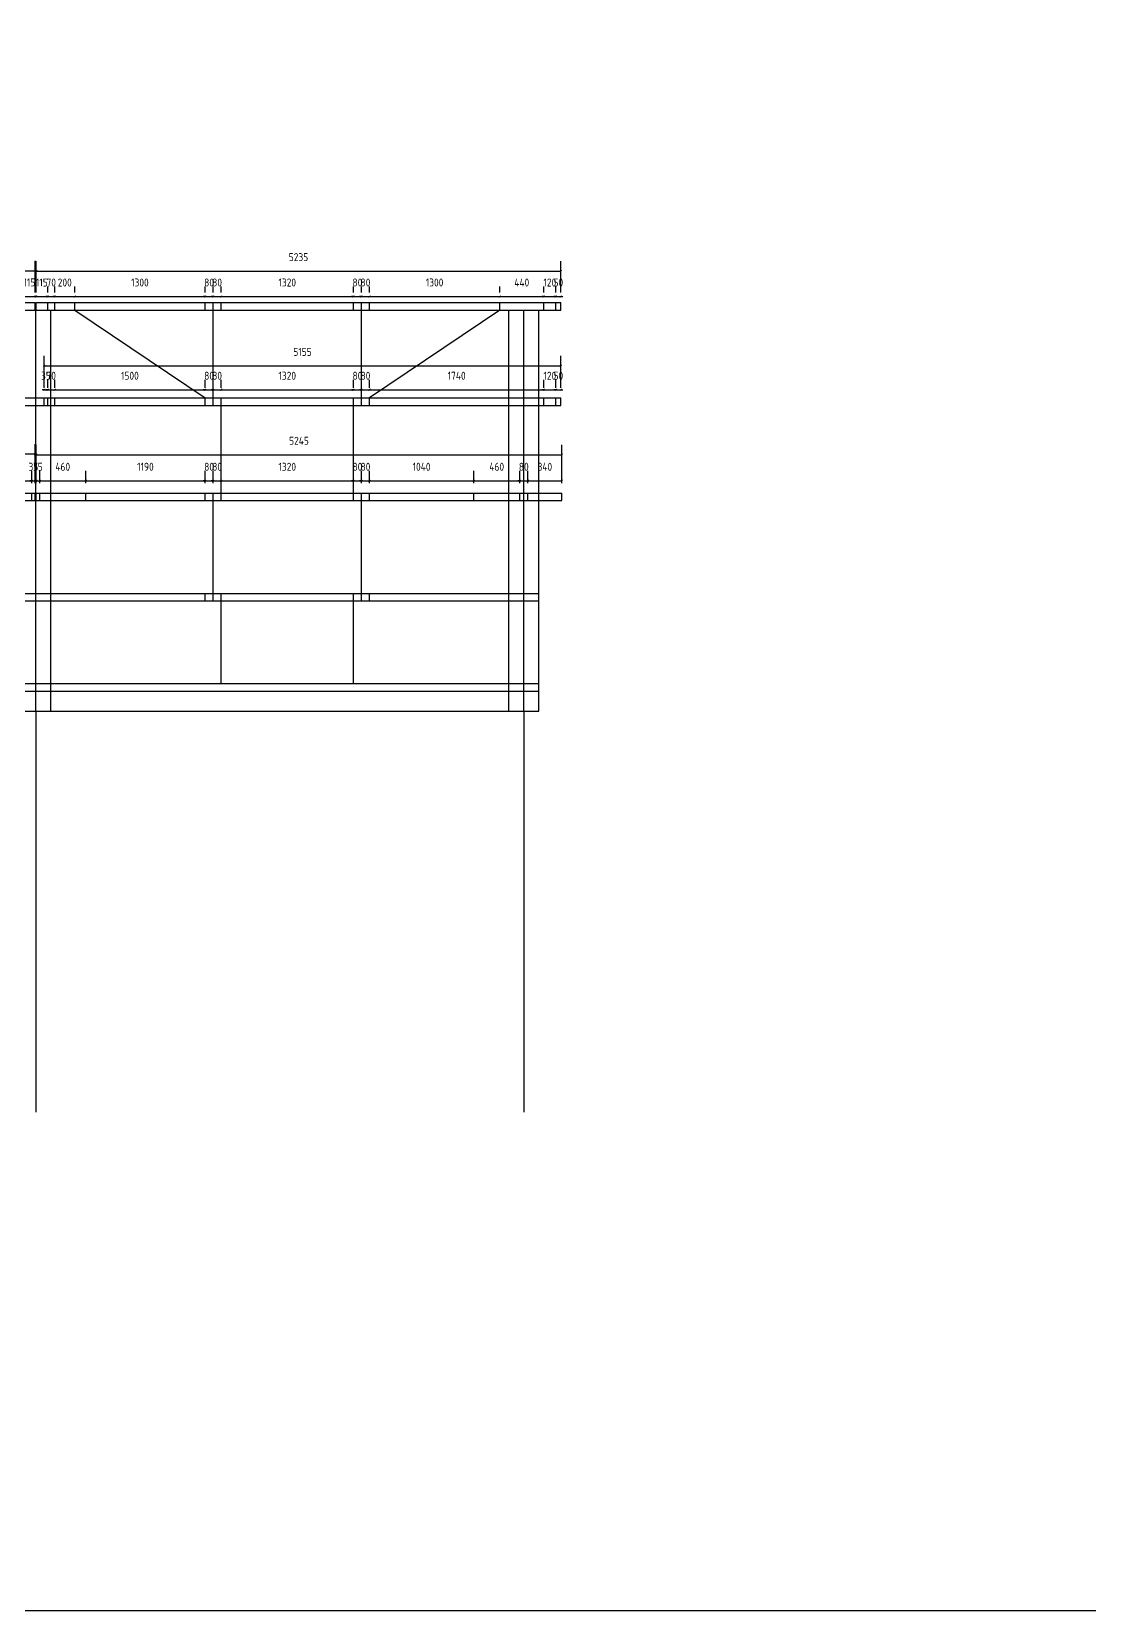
# Model space of a CAD drawing. Extents: x 533809 to 747315, y -17138 to 180511.
# Drawn here: x 566417 to 576972, y 45862 to 61612 of the extents above; entities that cross this region are included whole.
import ezdxf

# ---------------------------------------------------------------- set-up
doc = ezdxf.new("R2010")
doc.units = 0
doc.header["$LTSCALE"] = 1000
doc.header["$MEASUREMENT"] = 0
doc.layers.add('AXIS', color=3, linetype='Continuous')
doc.layers.add('DOTE', color=1, linetype='Continuous')
doc.styles.get("Standard").update_dxf_attribs({"font": 'gbenor.shx', "bigfont": 'gbcbig.shx'})
doc.dimstyles.get("Standard").update_dxf_attribs({"dimscale": 100, "dimtxt": 3.5, "dimasz": 1, "dimexe": 2.5, "dimexo": 3, "dimgap": 1.5, "dimtad": 1, "dimdec": 0, "dimzin": 0, "dimdsep": 46, "dimtxsty": 'Standard', "dimblk": 'ARCHTICK', "dimcen": 0.09, "dimadec": 0, "dimazin": 0, "dimtfac": 1, "dimtdec": 0, "dimtix": 1, "dimtmove": 2, "dimatfit": 3, "dimfxl": 1, "dimtolj": 1, "dimtzin": 0, "dimarcsym": 0})

# ---------------------------------------------------------------- blocks, each defined once
blk = doc.blocks.new('_ArchTick')
at = {"color": 0, "linetype": 'ByBlock', "const_width": 0.4}
blk.add_lwpolyline([(-0.5, -0.5), (0.5, 0.5)], dxfattribs=at)
blk = doc.blocks.new('*D2570')
at = {"color": 0, "lineweight": -2}
for p, q in [((566338, 59008), (566338, 59070)), ((566453, 59008), (566453, 59070)), ((566338, 58970), (566318, 58970)), ((566338, 58970), (566453, 58970)), ((566453, 58970), (566473, 58970))]:
    blk.add_line(p, q, dxfattribs=at)
at = {"layer": 'Defpoints', "color": 0}
for p in [(566338, 58908), (566453, 58970), (566453, 58908)]:
    blk.add_point(p, dxfattribs=at)
at = {"color": 0, "lineweight": -2, "xscale": 20, "yscale": 20, "zscale": 20}
blk.add_blockref('_ArchTick', (566338, 58970), dxfattribs=at)
at = {"color": 0, "lineweight": -2, "xscale": 20, "yscale": 20, "zscale": 20, "rotation": 180}
blk.add_blockref('_ArchTick', (566453, 58970), dxfattribs=at)
at = {"color": 0, "insert": (566395, 59110), "char_height": 80, "attachment_point": 5}
blk.add_mtext('\\A1;115', dxfattribs=at)
blk = doc.blocks.new('*D2573')
at = {"color": 0, "lineweight": -2}
for p, q in [((558588, 59008), (558588, 59326)), ((558588, 59226), (566453, 59226)), ((566453, 59008), (566453, 59326))]:
    blk.add_line(p, q, dxfattribs=at)
at = {"layer": 'Defpoints', "color": 0}
for p in [(566453, 59226), (558588, 58908), (566453, 58908)]:
    blk.add_point(p, dxfattribs=at)
at = {"color": 0, "lineweight": -2, "xscale": 20, "yscale": 20, "zscale": 20, "rotation": 180}
blk.add_blockref('_ArchTick', (558588, 59226), dxfattribs=at)
at = {"color": 0, "lineweight": -2, "xscale": 20, "yscale": 20, "zscale": 20}
blk.add_blockref('_ArchTick', (566453, 59226), dxfattribs=at)
at = {"color": 0, "insert": (562520, 59366), "char_height": 80, "attachment_point": 5}
blk.add_mtext('\\A1;7865', dxfattribs=at)
blk = doc.blocks.new('*D2595')
at = {"color": 0, "lineweight": -2}
for p, q in [((566418, 57108), (566418, 57231)), ((566453, 57108), (566453, 57231)), ((566418, 57131), (566398, 57131)), ((566418, 57131), (566453, 57131)), ((566453, 57131), (566473, 57131))]:
    blk.add_line(p, q, dxfattribs=at)
at = {"layer": 'Defpoints', "color": 0}
for p in [(566453, 57131), (566418, 57008), (566453, 57008)]:
    blk.add_point(p, dxfattribs=at)
at = {"color": 0, "lineweight": -2, "xscale": 20, "yscale": 20, "zscale": 20}
blk.add_blockref('_ArchTick', (566418, 57131), dxfattribs=at)
at = {"color": 0, "lineweight": -2, "xscale": 20, "yscale": 20, "zscale": 20, "rotation": 180}
blk.add_blockref('_ArchTick', (566453, 57131), dxfattribs=at)
at = {"color": 0, "insert": (566435, 57271), "char_height": 80, "attachment_point": 5}
blk.add_mtext('\\A1;35', dxfattribs=at)
blk = doc.blocks.new('*D2597')
at = {"color": 0, "lineweight": -2}
for p, q in [((565958, 57108), (565958, 57231)), ((566418, 57108), (566418, 57231)), ((565958, 57131), (566418, 57131))]:
    blk.add_line(p, q, dxfattribs=at)
at = {"layer": 'Defpoints', "color": 0}
for p in [(566418, 57131), (565958, 57008), (566418, 57008)]:
    blk.add_point(p, dxfattribs=at)
at = {"color": 0, "lineweight": -2, "xscale": 20, "yscale": 20, "zscale": 20, "rotation": 180}
blk.add_blockref('_ArchTick', (565958, 57131), dxfattribs=at)
at = {"color": 0, "lineweight": -2, "xscale": 20, "yscale": 20, "zscale": 20}
blk.add_blockref('_ArchTick', (566418, 57131), dxfattribs=at)
at = {"color": 0, "insert": (566188, 57271), "char_height": 80, "attachment_point": 5}
blk.add_mtext('\\A1;460', dxfattribs=at)
blk = doc.blocks.new('*D2607')
at = {"color": 0, "lineweight": -2}
for p, q in [((566463, 59008), (566463, 59069)), ((566578, 59008), (566578, 59069)), ((566463, 58969), (566443, 58969)), ((566463, 58969), (566578, 58969)), ((566578, 58969), (566598, 58969))]:
    blk.add_line(p, q, dxfattribs=at)
at = {"layer": 'Defpoints', "color": 0}
for p in [(566463, 58908), (566578, 58969), (566578, 58908)]:
    blk.add_point(p, dxfattribs=at)
at = {"color": 0, "lineweight": -2, "xscale": 20, "yscale": 20, "zscale": 20}
blk.add_blockref('_ArchTick', (566463, 58969), dxfattribs=at)
at = {"color": 0, "lineweight": -2, "xscale": 20, "yscale": 20, "zscale": 20, "rotation": 180}
blk.add_blockref('_ArchTick', (566578, 58969), dxfattribs=at)
at = {"color": 0, "insert": (566520, 59109), "char_height": 80, "attachment_point": 5}
blk.add_mtext('\\A1;115', dxfattribs=at)
blk = doc.blocks.new('*D2608')
at = {"color": 0, "lineweight": -2}
for p, q in [((566578, 59008), (566578, 59069)), ((566648, 59008), (566648, 59069)), ((566578, 58969), (566558, 58969)), ((566578, 58969), (566648, 58969)), ((566648, 58969), (566668, 58969))]:
    blk.add_line(p, q, dxfattribs=at)
at = {"layer": 'Defpoints', "color": 0}
for p in [(566578, 58908), (566648, 58969), (566648, 58908)]:
    blk.add_point(p, dxfattribs=at)
at = {"color": 0, "lineweight": -2, "xscale": 20, "yscale": 20, "zscale": 20}
blk.add_blockref('_ArchTick', (566578, 58969), dxfattribs=at)
at = {"color": 0, "lineweight": -2, "xscale": 20, "yscale": 20, "zscale": 20, "rotation": 180}
blk.add_blockref('_ArchTick', (566648, 58969), dxfattribs=at)
at = {"color": 0, "insert": (566613, 59109), "char_height": 80, "attachment_point": 5}
blk.add_mtext('\\A1;70', dxfattribs=at)
blk = doc.blocks.new('*D2609')
at = {"color": 0, "lineweight": -2}
for p, q in [((566648, 59008), (566648, 59069)), ((566848, 59008), (566848, 59069)), ((566648, 58969), (566628, 58969)), ((566648, 58969), (566848, 58969)), ((566848, 58969), (566868, 58969))]:
    blk.add_line(p, q, dxfattribs=at)
at = {"layer": 'Defpoints', "color": 0}
for p in [(566648, 58908), (566848, 58969), (566848, 58908)]:
    blk.add_point(p, dxfattribs=at)
at = {"color": 0, "lineweight": -2, "xscale": 20, "yscale": 20, "zscale": 20}
blk.add_blockref('_ArchTick', (566648, 58969), dxfattribs=at)
at = {"color": 0, "lineweight": -2, "xscale": 20, "yscale": 20, "zscale": 20, "rotation": 180}
blk.add_blockref('_ArchTick', (566848, 58969), dxfattribs=at)
at = {"color": 0, "insert": (566748, 59109), "char_height": 80, "attachment_point": 5}
blk.add_mtext('\\A1;200', dxfattribs=at)
blk = doc.blocks.new('*D2610')
at = {"color": 0, "lineweight": -2}
for p, q in [((566848, 59008), (566848, 59069)), ((568148, 59008), (568148, 59069)), ((566848, 58969), (568148, 58969))]:
    blk.add_line(p, q, dxfattribs=at)
at = {"layer": 'Defpoints', "color": 0}
for p in [(566848, 58908), (568148, 58969), (568148, 58908)]:
    blk.add_point(p, dxfattribs=at)
at = {"color": 0, "lineweight": -2, "xscale": 20, "yscale": 20, "zscale": 20, "rotation": 180}
blk.add_blockref('_ArchTick', (566848, 58969), dxfattribs=at)
at = {"color": 0, "lineweight": -2, "xscale": 20, "yscale": 20, "zscale": 20}
blk.add_blockref('_ArchTick', (568148, 58969), dxfattribs=at)
at = {"color": 0, "insert": (567498, 59109), "char_height": 80, "attachment_point": 5}
blk.add_mtext('\\A1;1300', dxfattribs=at)
blk = doc.blocks.new('*D2611')
at = {"color": 0, "lineweight": -2}
for p, q in [((568148, 59008), (568148, 59069)), ((568228, 59008), (568228, 59069)), ((568148, 58969), (568128, 58969)), ((568148, 58969), (568228, 58969)), ((568228, 58969), (568248, 58969))]:
    blk.add_line(p, q, dxfattribs=at)
at = {"layer": 'Defpoints', "color": 0}
for p in [(568148, 58908), (568228, 58969), (568228, 58908)]:
    blk.add_point(p, dxfattribs=at)
at = {"color": 0, "lineweight": -2, "xscale": 20, "yscale": 20, "zscale": 20}
blk.add_blockref('_ArchTick', (568148, 58969), dxfattribs=at)
at = {"color": 0, "lineweight": -2, "xscale": 20, "yscale": 20, "zscale": 20, "rotation": 180}
blk.add_blockref('_ArchTick', (568228, 58969), dxfattribs=at)
at = {"color": 0, "insert": (568188, 59109), "char_height": 80, "attachment_point": 5}
blk.add_mtext('\\A1;80', dxfattribs=at)
blk = doc.blocks.new('*D2612')
at = {"color": 0, "lineweight": -2}
for p, q in [((568228, 59008), (568228, 59069)), ((568308, 59008), (568308, 59069)), ((568228, 58969), (568208, 58969)), ((568228, 58969), (568308, 58969)), ((568308, 58969), (568328, 58969))]:
    blk.add_line(p, q, dxfattribs=at)
at = {"layer": 'Defpoints', "color": 0}
for p in [(568228, 58908), (568308, 58969), (568308, 58908)]:
    blk.add_point(p, dxfattribs=at)
at = {"color": 0, "lineweight": -2, "xscale": 20, "yscale": 20, "zscale": 20}
blk.add_blockref('_ArchTick', (568228, 58969), dxfattribs=at)
at = {"color": 0, "lineweight": -2, "xscale": 20, "yscale": 20, "zscale": 20, "rotation": 180}
blk.add_blockref('_ArchTick', (568308, 58969), dxfattribs=at)
at = {"color": 0, "insert": (568268, 59109), "char_height": 80, "attachment_point": 5}
blk.add_mtext('\\A1;80', dxfattribs=at)
blk = doc.blocks.new('*D2613')
at = {"color": 0, "lineweight": -2}
for p, q in [((568308, 59008), (568308, 59069)), ((569628, 59008), (569628, 59069)), ((568308, 58969), (569628, 58969))]:
    blk.add_line(p, q, dxfattribs=at)
at = {"layer": 'Defpoints', "color": 0}
for p in [(568308, 58908), (569628, 58969), (569628, 58908)]:
    blk.add_point(p, dxfattribs=at)
at = {"color": 0, "lineweight": -2, "xscale": 20, "yscale": 20, "zscale": 20, "rotation": 180}
blk.add_blockref('_ArchTick', (568308, 58969), dxfattribs=at)
at = {"color": 0, "lineweight": -2, "xscale": 20, "yscale": 20, "zscale": 20}
blk.add_blockref('_ArchTick', (569628, 58969), dxfattribs=at)
at = {"color": 0, "insert": (568968, 59109), "char_height": 80, "attachment_point": 5}
blk.add_mtext('\\A1;1320', dxfattribs=at)
blk = doc.blocks.new('*D2614')
at = {"color": 0, "lineweight": -2}
for p, q in [((569628, 59008), (569628, 59069)), ((569708, 59008), (569708, 59069)), ((569628, 58969), (569608, 58969)), ((569628, 58969), (569708, 58969)), ((569708, 58969), (569728, 58969))]:
    blk.add_line(p, q, dxfattribs=at)
at = {"layer": 'Defpoints', "color": 0}
for p in [(569628, 58908), (569708, 58969), (569708, 58908)]:
    blk.add_point(p, dxfattribs=at)
at = {"color": 0, "lineweight": -2, "xscale": 20, "yscale": 20, "zscale": 20}
blk.add_blockref('_ArchTick', (569628, 58969), dxfattribs=at)
at = {"color": 0, "lineweight": -2, "xscale": 20, "yscale": 20, "zscale": 20, "rotation": 180}
blk.add_blockref('_ArchTick', (569708, 58969), dxfattribs=at)
at = {"color": 0, "insert": (569668, 59109), "char_height": 80, "attachment_point": 5}
blk.add_mtext('\\A1;80', dxfattribs=at)
blk = doc.blocks.new('*D2615')
at = {"color": 0, "lineweight": -2}
for p, q in [((569708, 59008), (569708, 59069)), ((569788, 59008), (569788, 59069)), ((569708, 58969), (569688, 58969)), ((569708, 58969), (569788, 58969)), ((569788, 58969), (569808, 58969))]:
    blk.add_line(p, q, dxfattribs=at)
at = {"layer": 'Defpoints', "color": 0}
for p in [(569708, 58908), (569788, 58969), (569788, 58908)]:
    blk.add_point(p, dxfattribs=at)
at = {"color": 0, "lineweight": -2, "xscale": 20, "yscale": 20, "zscale": 20}
blk.add_blockref('_ArchTick', (569708, 58969), dxfattribs=at)
at = {"color": 0, "lineweight": -2, "xscale": 20, "yscale": 20, "zscale": 20, "rotation": 180}
blk.add_blockref('_ArchTick', (569788, 58969), dxfattribs=at)
at = {"color": 0, "insert": (569748, 59109), "char_height": 80, "attachment_point": 5}
blk.add_mtext('\\A1;80', dxfattribs=at)
blk = doc.blocks.new('*D2616')
at = {"color": 0, "lineweight": -2}
for p, q in [((569788, 59008), (569788, 59069)), ((571088, 59008), (571088, 59069)), ((569788, 58969), (571088, 58969))]:
    blk.add_line(p, q, dxfattribs=at)
at = {"layer": 'Defpoints', "color": 0}
for p in [(569788, 58908), (571088, 58969), (571088, 58908)]:
    blk.add_point(p, dxfattribs=at)
at = {"color": 0, "lineweight": -2, "xscale": 20, "yscale": 20, "zscale": 20, "rotation": 180}
blk.add_blockref('_ArchTick', (569788, 58969), dxfattribs=at)
at = {"color": 0, "lineweight": -2, "xscale": 20, "yscale": 20, "zscale": 20}
blk.add_blockref('_ArchTick', (571088, 58969), dxfattribs=at)
at = {"color": 0, "insert": (570438, 59109), "char_height": 80, "attachment_point": 5}
blk.add_mtext('\\A1;1300', dxfattribs=at)
blk = doc.blocks.new('*D2617')
at = {"color": 0, "lineweight": -2}
for p, q in [((571088, 59008), (571088, 59069)), ((571528, 59008), (571528, 59069)), ((571088, 58969), (571528, 58969))]:
    blk.add_line(p, q, dxfattribs=at)
at = {"layer": 'Defpoints', "color": 0}
for p in [(571088, 58908), (571528, 58969), (571528, 58908)]:
    blk.add_point(p, dxfattribs=at)
at = {"color": 0, "lineweight": -2, "xscale": 20, "yscale": 20, "zscale": 20, "rotation": 180}
blk.add_blockref('_ArchTick', (571088, 58969), dxfattribs=at)
at = {"color": 0, "lineweight": -2, "xscale": 20, "yscale": 20, "zscale": 20}
blk.add_blockref('_ArchTick', (571528, 58969), dxfattribs=at)
at = {"color": 0, "insert": (571308, 59109), "char_height": 80, "attachment_point": 5}
blk.add_mtext('\\A1;440', dxfattribs=at)
blk = doc.blocks.new('*D2618')
at = {"color": 0, "lineweight": -2}
for p, q in [((571528, 59008), (571528, 59069)), ((571648, 59008), (571648, 59069)), ((571528, 58969), (571508, 58969)), ((571528, 58969), (571648, 58969)), ((571648, 58969), (571668, 58969))]:
    blk.add_line(p, q, dxfattribs=at)
at = {"layer": 'Defpoints', "color": 0}
for p in [(571528, 58908), (571648, 58969), (571648, 58908)]:
    blk.add_point(p, dxfattribs=at)
at = {"color": 0, "lineweight": -2, "xscale": 20, "yscale": 20, "zscale": 20}
blk.add_blockref('_ArchTick', (571528, 58969), dxfattribs=at)
at = {"color": 0, "lineweight": -2, "xscale": 20, "yscale": 20, "zscale": 20, "rotation": 180}
blk.add_blockref('_ArchTick', (571648, 58969), dxfattribs=at)
at = {"color": 0, "insert": (571588, 59109), "char_height": 80, "attachment_point": 5}
blk.add_mtext('\\A1;120', dxfattribs=at)
blk = doc.blocks.new('*D2619')
at = {"color": 0, "lineweight": -2}
for p, q in [((571648, 59008), (571648, 59069)), ((571698, 59008), (571698, 59069)), ((571648, 58969), (571628, 58969)), ((571648, 58969), (571698, 58969)), ((571698, 58969), (571718, 58969))]:
    blk.add_line(p, q, dxfattribs=at)
at = {"layer": 'Defpoints', "color": 0}
for p in [(571648, 58908), (571698, 58969), (571698, 58908)]:
    blk.add_point(p, dxfattribs=at)
at = {"color": 0, "lineweight": -2, "xscale": 20, "yscale": 20, "zscale": 20}
blk.add_blockref('_ArchTick', (571648, 58969), dxfattribs=at)
at = {"color": 0, "lineweight": -2, "xscale": 20, "yscale": 20, "zscale": 20, "rotation": 180}
blk.add_blockref('_ArchTick', (571698, 58969), dxfattribs=at)
at = {"color": 0, "insert": (571673, 59109), "char_height": 80, "attachment_point": 5}
blk.add_mtext('\\A1;50', dxfattribs=at)
blk = doc.blocks.new('*D2620')
at = {"color": 0, "lineweight": -2}
for p, q in [((566463, 59008), (566463, 59322)), ((566463, 59222), (571698, 59222)), ((571698, 59008), (571698, 59322))]:
    blk.add_line(p, q, dxfattribs=at)
at = {"layer": 'Defpoints', "color": 0}
for p in [(571698, 59222), (566463, 58908), (571698, 58908)]:
    blk.add_point(p, dxfattribs=at)
at = {"color": 0, "lineweight": -2, "xscale": 20, "yscale": 20, "zscale": 20, "rotation": 180}
blk.add_blockref('_ArchTick', (566463, 59222), dxfattribs=at)
at = {"color": 0, "lineweight": -2, "xscale": 20, "yscale": 20, "zscale": 20}
blk.add_blockref('_ArchTick', (571698, 59222), dxfattribs=at)
at = {"color": 0, "insert": (569080, 59362), "char_height": 80, "attachment_point": 5}
blk.add_mtext('\\A1;5235', dxfattribs=at)
blk = doc.blocks.new('*D2621')
at = {"color": 0, "lineweight": -2}
for p, q in [((566543, 58058), (566543, 58139)), ((566578, 58058), (566578, 58139)), ((566543, 58039), (566523, 58039)), ((566543, 58039), (566578, 58039)), ((566578, 58039), (566598, 58039))]:
    blk.add_line(p, q, dxfattribs=at)
at = {"layer": 'Defpoints', "color": 0}
for p in [(566578, 58039), (566543, 57958), (566578, 57958)]:
    blk.add_point(p, dxfattribs=at)
at = {"color": 0, "lineweight": -2, "xscale": 20, "yscale": 20, "zscale": 20}
blk.add_blockref('_ArchTick', (566543, 58039), dxfattribs=at)
at = {"color": 0, "lineweight": -2, "xscale": 20, "yscale": 20, "zscale": 20, "rotation": 180}
blk.add_blockref('_ArchTick', (566578, 58039), dxfattribs=at)
at = {"color": 0, "insert": (566560, 58179), "char_height": 80, "attachment_point": 5}
blk.add_mtext('\\A1;35', dxfattribs=at)
blk = doc.blocks.new('*D2622')
at = {"color": 0, "lineweight": -2}
for p, q in [((566578, 58058), (566578, 58139)), ((566648, 58058), (566648, 58139)), ((566578, 58039), (566558, 58039)), ((566578, 58039), (566648, 58039)), ((566648, 58039), (566668, 58039))]:
    blk.add_line(p, q, dxfattribs=at)
at = {"layer": 'Defpoints', "color": 0}
for p in [(566648, 58039), (566578, 57958), (566648, 57958)]:
    blk.add_point(p, dxfattribs=at)
at = {"color": 0, "lineweight": -2, "xscale": 20, "yscale": 20, "zscale": 20}
blk.add_blockref('_ArchTick', (566578, 58039), dxfattribs=at)
at = {"color": 0, "lineweight": -2, "xscale": 20, "yscale": 20, "zscale": 20, "rotation": 180}
blk.add_blockref('_ArchTick', (566648, 58039), dxfattribs=at)
at = {"color": 0, "insert": (566613, 58179), "char_height": 80, "attachment_point": 5}
blk.add_mtext('\\A1;70', dxfattribs=at)
blk = doc.blocks.new('*D2623')
at = {"color": 0, "lineweight": -2}
for p, q in [((566648, 58058), (566648, 58139)), ((568148, 58058), (568148, 58139)), ((566648, 58039), (568148, 58039))]:
    blk.add_line(p, q, dxfattribs=at)
at = {"layer": 'Defpoints', "color": 0}
for p in [(568148, 58039), (566648, 57958), (568148, 57958)]:
    blk.add_point(p, dxfattribs=at)
at = {"color": 0, "lineweight": -2, "xscale": 20, "yscale": 20, "zscale": 20, "rotation": 180}
blk.add_blockref('_ArchTick', (566648, 58039), dxfattribs=at)
at = {"color": 0, "lineweight": -2, "xscale": 20, "yscale": 20, "zscale": 20}
blk.add_blockref('_ArchTick', (568148, 58039), dxfattribs=at)
at = {"color": 0, "insert": (567398, 58179), "char_height": 80, "attachment_point": 5}
blk.add_mtext('\\A1;1500', dxfattribs=at)
blk = doc.blocks.new('*D2624')
at = {"color": 0, "lineweight": -2}
for p, q in [((568148, 58058), (568148, 58139)), ((568228, 58058), (568228, 58139)), ((568148, 58039), (568128, 58039)), ((568148, 58039), (568228, 58039)), ((568228, 58039), (568248, 58039))]:
    blk.add_line(p, q, dxfattribs=at)
at = {"layer": 'Defpoints', "color": 0}
for p in [(568228, 58039), (568148, 57958), (568228, 57958)]:
    blk.add_point(p, dxfattribs=at)
at = {"color": 0, "lineweight": -2, "xscale": 20, "yscale": 20, "zscale": 20}
blk.add_blockref('_ArchTick', (568148, 58039), dxfattribs=at)
at = {"color": 0, "lineweight": -2, "xscale": 20, "yscale": 20, "zscale": 20, "rotation": 180}
blk.add_blockref('_ArchTick', (568228, 58039), dxfattribs=at)
at = {"color": 0, "insert": (568188, 58179), "char_height": 80, "attachment_point": 5}
blk.add_mtext('\\A1;80', dxfattribs=at)
blk = doc.blocks.new('*D2625')
at = {"color": 0, "lineweight": -2}
for p, q in [((568228, 58058), (568228, 58139)), ((568308, 58058), (568308, 58139)), ((568228, 58039), (568208, 58039)), ((568228, 58039), (568308, 58039)), ((568308, 58039), (568328, 58039))]:
    blk.add_line(p, q, dxfattribs=at)
at = {"layer": 'Defpoints', "color": 0}
for p in [(568308, 58039), (568228, 57958), (568308, 57958)]:
    blk.add_point(p, dxfattribs=at)
at = {"color": 0, "lineweight": -2, "xscale": 20, "yscale": 20, "zscale": 20}
blk.add_blockref('_ArchTick', (568228, 58039), dxfattribs=at)
at = {"color": 0, "lineweight": -2, "xscale": 20, "yscale": 20, "zscale": 20, "rotation": 180}
blk.add_blockref('_ArchTick', (568308, 58039), dxfattribs=at)
at = {"color": 0, "insert": (568268, 58179), "char_height": 80, "attachment_point": 5}
blk.add_mtext('\\A1;80', dxfattribs=at)
blk = doc.blocks.new('*D2626')
at = {"color": 0, "lineweight": -2}
for p, q in [((568308, 58058), (568308, 58139)), ((569628, 58058), (569628, 58139)), ((568308, 58039), (569628, 58039))]:
    blk.add_line(p, q, dxfattribs=at)
at = {"layer": 'Defpoints', "color": 0}
for p in [(569628, 58039), (568308, 57958), (569628, 57958)]:
    blk.add_point(p, dxfattribs=at)
at = {"color": 0, "lineweight": -2, "xscale": 20, "yscale": 20, "zscale": 20, "rotation": 180}
blk.add_blockref('_ArchTick', (568308, 58039), dxfattribs=at)
at = {"color": 0, "lineweight": -2, "xscale": 20, "yscale": 20, "zscale": 20}
blk.add_blockref('_ArchTick', (569628, 58039), dxfattribs=at)
at = {"color": 0, "insert": (568968, 58179), "char_height": 80, "attachment_point": 5}
blk.add_mtext('\\A1;1320', dxfattribs=at)
blk = doc.blocks.new('*D2627')
at = {"color": 0, "lineweight": -2}
for p, q in [((569628, 58058), (569628, 58139)), ((569708, 58058), (569708, 58139)), ((569628, 58039), (569608, 58039)), ((569628, 58039), (569708, 58039)), ((569708, 58039), (569728, 58039))]:
    blk.add_line(p, q, dxfattribs=at)
at = {"layer": 'Defpoints', "color": 0}
for p in [(569708, 58039), (569628, 57958), (569708, 57958)]:
    blk.add_point(p, dxfattribs=at)
at = {"color": 0, "lineweight": -2, "xscale": 20, "yscale": 20, "zscale": 20}
blk.add_blockref('_ArchTick', (569628, 58039), dxfattribs=at)
at = {"color": 0, "lineweight": -2, "xscale": 20, "yscale": 20, "zscale": 20, "rotation": 180}
blk.add_blockref('_ArchTick', (569708, 58039), dxfattribs=at)
at = {"color": 0, "insert": (569668, 58179), "char_height": 80, "attachment_point": 5}
blk.add_mtext('\\A1;80', dxfattribs=at)
blk = doc.blocks.new('*D2628')
at = {"color": 0, "lineweight": -2}
for p, q in [((569708, 58058), (569708, 58139)), ((569788, 58058), (569788, 58139)), ((569708, 58039), (569688, 58039)), ((569708, 58039), (569788, 58039)), ((569788, 58039), (569808, 58039))]:
    blk.add_line(p, q, dxfattribs=at)
at = {"layer": 'Defpoints', "color": 0}
for p in [(569788, 58039), (569708, 57958), (569788, 57958)]:
    blk.add_point(p, dxfattribs=at)
at = {"color": 0, "lineweight": -2, "xscale": 20, "yscale": 20, "zscale": 20}
blk.add_blockref('_ArchTick', (569708, 58039), dxfattribs=at)
at = {"color": 0, "lineweight": -2, "xscale": 20, "yscale": 20, "zscale": 20, "rotation": 180}
blk.add_blockref('_ArchTick', (569788, 58039), dxfattribs=at)
at = {"color": 0, "insert": (569748, 58179), "char_height": 80, "attachment_point": 5}
blk.add_mtext('\\A1;80', dxfattribs=at)
blk = doc.blocks.new('*D2629')
at = {"color": 0, "lineweight": -2}
for p, q in [((569788, 58058), (569788, 58139)), ((571528, 58058), (571528, 58139)), ((569788, 58039), (571528, 58039))]:
    blk.add_line(p, q, dxfattribs=at)
at = {"layer": 'Defpoints', "color": 0}
for p in [(571528, 58039), (569788, 57958), (571528, 57958)]:
    blk.add_point(p, dxfattribs=at)
at = {"color": 0, "lineweight": -2, "xscale": 20, "yscale": 20, "zscale": 20, "rotation": 180}
blk.add_blockref('_ArchTick', (569788, 58039), dxfattribs=at)
at = {"color": 0, "lineweight": -2, "xscale": 20, "yscale": 20, "zscale": 20}
blk.add_blockref('_ArchTick', (571528, 58039), dxfattribs=at)
at = {"color": 0, "insert": (570658, 58179), "char_height": 80, "attachment_point": 5}
blk.add_mtext('\\A1;1740', dxfattribs=at)
blk = doc.blocks.new('*D2630')
at = {"color": 0, "lineweight": -2}
for p, q in [((571528, 58058), (571528, 58139)), ((571648, 58058), (571648, 58139)), ((571528, 58039), (571508, 58039)), ((571528, 58039), (571648, 58039)), ((571648, 58039), (571668, 58039))]:
    blk.add_line(p, q, dxfattribs=at)
at = {"layer": 'Defpoints', "color": 0}
for p in [(571648, 58039), (571528, 57958), (571648, 57958)]:
    blk.add_point(p, dxfattribs=at)
at = {"color": 0, "lineweight": -2, "xscale": 20, "yscale": 20, "zscale": 20}
blk.add_blockref('_ArchTick', (571528, 58039), dxfattribs=at)
at = {"color": 0, "lineweight": -2, "xscale": 20, "yscale": 20, "zscale": 20, "rotation": 180}
blk.add_blockref('_ArchTick', (571648, 58039), dxfattribs=at)
at = {"color": 0, "insert": (571588, 58179), "char_height": 80, "attachment_point": 5}
blk.add_mtext('\\A1;120', dxfattribs=at)
blk = doc.blocks.new('*D2631')
at = {"color": 0, "lineweight": -2}
for p, q in [((571648, 58058), (571648, 58139)), ((571698, 58058), (571698, 58139)), ((571648, 58039), (571628, 58039)), ((571648, 58039), (571698, 58039)), ((571698, 58039), (571718, 58039))]:
    blk.add_line(p, q, dxfattribs=at)
at = {"layer": 'Defpoints', "color": 0}
for p in [(571698, 58039), (571648, 57958), (571698, 57958)]:
    blk.add_point(p, dxfattribs=at)
at = {"color": 0, "lineweight": -2, "xscale": 20, "yscale": 20, "zscale": 20}
blk.add_blockref('_ArchTick', (571648, 58039), dxfattribs=at)
at = {"color": 0, "lineweight": -2, "xscale": 20, "yscale": 20, "zscale": 20, "rotation": 180}
blk.add_blockref('_ArchTick', (571698, 58039), dxfattribs=at)
at = {"color": 0, "insert": (571673, 58179), "char_height": 80, "attachment_point": 5}
blk.add_mtext('\\A1;50', dxfattribs=at)
blk = doc.blocks.new('*D2632')
at = {"color": 0, "lineweight": -2}
for p, q in [((566463, 57108), (566463, 57231)), ((566498, 57108), (566498, 57231)), ((566463, 57131), (566443, 57131)), ((566463, 57131), (566498, 57131)), ((566498, 57131), (566518, 57131))]:
    blk.add_line(p, q, dxfattribs=at)
at = {"layer": 'Defpoints', "color": 0}
for p in [(566498, 57131), (566463, 57008), (566498, 57008)]:
    blk.add_point(p, dxfattribs=at)
at = {"color": 0, "lineweight": -2, "xscale": 20, "yscale": 20, "zscale": 20}
blk.add_blockref('_ArchTick', (566463, 57131), dxfattribs=at)
at = {"color": 0, "lineweight": -2, "xscale": 20, "yscale": 20, "zscale": 20, "rotation": 180}
blk.add_blockref('_ArchTick', (566498, 57131), dxfattribs=at)
at = {"color": 0, "insert": (566480, 57271), "char_height": 80, "attachment_point": 5}
blk.add_mtext('\\A1;35', dxfattribs=at)
blk = doc.blocks.new('*D2633')
at = {"color": 0, "lineweight": -2}
for p, q in [((566498, 57108), (566498, 57231)), ((566958, 57108), (566958, 57231)), ((566498, 57131), (566958, 57131))]:
    blk.add_line(p, q, dxfattribs=at)
at = {"layer": 'Defpoints', "color": 0}
for p in [(566958, 57131), (566498, 57008), (566958, 57008)]:
    blk.add_point(p, dxfattribs=at)
at = {"color": 0, "lineweight": -2, "xscale": 20, "yscale": 20, "zscale": 20, "rotation": 180}
blk.add_blockref('_ArchTick', (566498, 57131), dxfattribs=at)
at = {"color": 0, "lineweight": -2, "xscale": 20, "yscale": 20, "zscale": 20}
blk.add_blockref('_ArchTick', (566958, 57131), dxfattribs=at)
at = {"color": 0, "insert": (566728, 57271), "char_height": 80, "attachment_point": 5}
blk.add_mtext('\\A1;460', dxfattribs=at)
blk = doc.blocks.new('*D2634')
at = {"color": 0, "lineweight": -2}
for p, q in [((566958, 57108), (566958, 57231)), ((568148, 57108), (568148, 57231)), ((566958, 57131), (568148, 57131))]:
    blk.add_line(p, q, dxfattribs=at)
at = {"layer": 'Defpoints', "color": 0}
for p in [(568148, 57131), (566958, 57008), (568148, 57008)]:
    blk.add_point(p, dxfattribs=at)
at = {"color": 0, "lineweight": -2, "xscale": 20, "yscale": 20, "zscale": 20, "rotation": 180}
blk.add_blockref('_ArchTick', (566958, 57131), dxfattribs=at)
at = {"color": 0, "lineweight": -2, "xscale": 20, "yscale": 20, "zscale": 20}
blk.add_blockref('_ArchTick', (568148, 57131), dxfattribs=at)
at = {"color": 0, "insert": (567553, 57271), "char_height": 80, "attachment_point": 5}
blk.add_mtext('\\A1;1190', dxfattribs=at)
blk = doc.blocks.new('*D2635')
at = {"color": 0, "lineweight": -2}
for p, q in [((568148, 57108), (568148, 57231)), ((568228, 57108), (568228, 57231)), ((568148, 57131), (568128, 57131)), ((568148, 57131), (568228, 57131)), ((568228, 57131), (568248, 57131))]:
    blk.add_line(p, q, dxfattribs=at)
at = {"layer": 'Defpoints', "color": 0}
for p in [(568228, 57131), (568148, 57008), (568228, 57008)]:
    blk.add_point(p, dxfattribs=at)
at = {"color": 0, "lineweight": -2, "xscale": 20, "yscale": 20, "zscale": 20}
blk.add_blockref('_ArchTick', (568148, 57131), dxfattribs=at)
at = {"color": 0, "lineweight": -2, "xscale": 20, "yscale": 20, "zscale": 20, "rotation": 180}
blk.add_blockref('_ArchTick', (568228, 57131), dxfattribs=at)
at = {"color": 0, "insert": (568188, 57271), "char_height": 80, "attachment_point": 5}
blk.add_mtext('\\A1;80', dxfattribs=at)
blk = doc.blocks.new('*D2636')
at = {"color": 0, "lineweight": -2}
for p, q in [((568228, 57108), (568228, 57231)), ((568308, 57108), (568308, 57231)), ((568228, 57131), (568208, 57131)), ((568228, 57131), (568308, 57131)), ((568308, 57131), (568328, 57131))]:
    blk.add_line(p, q, dxfattribs=at)
at = {"layer": 'Defpoints', "color": 0}
for p in [(568308, 57131), (568228, 57008), (568308, 57008)]:
    blk.add_point(p, dxfattribs=at)
at = {"color": 0, "lineweight": -2, "xscale": 20, "yscale": 20, "zscale": 20}
blk.add_blockref('_ArchTick', (568228, 57131), dxfattribs=at)
at = {"color": 0, "lineweight": -2, "xscale": 20, "yscale": 20, "zscale": 20, "rotation": 180}
blk.add_blockref('_ArchTick', (568308, 57131), dxfattribs=at)
at = {"color": 0, "insert": (568268, 57271), "char_height": 80, "attachment_point": 5}
blk.add_mtext('\\A1;80', dxfattribs=at)
blk = doc.blocks.new('*D2637')
at = {"color": 0, "lineweight": -2}
for p, q in [((568308, 57108), (568308, 57231)), ((569628, 57108), (569628, 57231)), ((568308, 57131), (569628, 57131))]:
    blk.add_line(p, q, dxfattribs=at)
at = {"layer": 'Defpoints', "color": 0}
for p in [(569628, 57131), (568308, 57008), (569628, 57008)]:
    blk.add_point(p, dxfattribs=at)
at = {"color": 0, "lineweight": -2, "xscale": 20, "yscale": 20, "zscale": 20, "rotation": 180}
blk.add_blockref('_ArchTick', (568308, 57131), dxfattribs=at)
at = {"color": 0, "lineweight": -2, "xscale": 20, "yscale": 20, "zscale": 20}
blk.add_blockref('_ArchTick', (569628, 57131), dxfattribs=at)
at = {"color": 0, "insert": (568968, 57271), "char_height": 80, "attachment_point": 5}
blk.add_mtext('\\A1;1320', dxfattribs=at)
blk = doc.blocks.new('*D2638')
at = {"color": 0, "lineweight": -2}
for p, q in [((569628, 57108), (569628, 57231)), ((569708, 57108), (569708, 57231)), ((569628, 57131), (569608, 57131)), ((569628, 57131), (569708, 57131)), ((569708, 57131), (569728, 57131))]:
    blk.add_line(p, q, dxfattribs=at)
at = {"layer": 'Defpoints', "color": 0}
for p in [(569708, 57131), (569628, 57008), (569708, 57008)]:
    blk.add_point(p, dxfattribs=at)
at = {"color": 0, "lineweight": -2, "xscale": 20, "yscale": 20, "zscale": 20}
blk.add_blockref('_ArchTick', (569628, 57131), dxfattribs=at)
at = {"color": 0, "lineweight": -2, "xscale": 20, "yscale": 20, "zscale": 20, "rotation": 180}
blk.add_blockref('_ArchTick', (569708, 57131), dxfattribs=at)
at = {"color": 0, "insert": (569668, 57271), "char_height": 80, "attachment_point": 5}
blk.add_mtext('\\A1;80', dxfattribs=at)
blk = doc.blocks.new('*D2639')
at = {"color": 0, "lineweight": -2}
for p, q in [((569708, 57108), (569708, 57231)), ((569788, 57108), (569788, 57231)), ((569708, 57131), (569688, 57131)), ((569708, 57131), (569788, 57131)), ((569788, 57131), (569808, 57131))]:
    blk.add_line(p, q, dxfattribs=at)
at = {"layer": 'Defpoints', "color": 0}
for p in [(569788, 57131), (569708, 57008), (569788, 57008)]:
    blk.add_point(p, dxfattribs=at)
at = {"color": 0, "lineweight": -2, "xscale": 20, "yscale": 20, "zscale": 20}
blk.add_blockref('_ArchTick', (569708, 57131), dxfattribs=at)
at = {"color": 0, "lineweight": -2, "xscale": 20, "yscale": 20, "zscale": 20, "rotation": 180}
blk.add_blockref('_ArchTick', (569788, 57131), dxfattribs=at)
at = {"color": 0, "insert": (569748, 57271), "char_height": 80, "attachment_point": 5}
blk.add_mtext('\\A1;80', dxfattribs=at)
blk = doc.blocks.new('*D2640')
at = {"color": 0, "lineweight": -2}
for p, q in [((569788, 57108), (569788, 57231)), ((570828, 57108), (570828, 57231)), ((569788, 57131), (570828, 57131))]:
    blk.add_line(p, q, dxfattribs=at)
at = {"layer": 'Defpoints', "color": 0}
for p in [(570828, 57131), (569788, 57008), (570828, 57008)]:
    blk.add_point(p, dxfattribs=at)
at = {"color": 0, "lineweight": -2, "xscale": 20, "yscale": 20, "zscale": 20, "rotation": 180}
blk.add_blockref('_ArchTick', (569788, 57131), dxfattribs=at)
at = {"color": 0, "lineweight": -2, "xscale": 20, "yscale": 20, "zscale": 20}
blk.add_blockref('_ArchTick', (570828, 57131), dxfattribs=at)
at = {"color": 0, "insert": (570308, 57271), "char_height": 80, "attachment_point": 5}
blk.add_mtext('\\A1;1040', dxfattribs=at)
blk = doc.blocks.new('*D2641')
at = {"color": 0, "lineweight": -2}
for p, q in [((570828, 57108), (570828, 57231)), ((571288, 57108), (571288, 57231)), ((570828, 57131), (571288, 57131))]:
    blk.add_line(p, q, dxfattribs=at)
at = {"layer": 'Defpoints', "color": 0}
for p in [(571288, 57131), (570828, 57008), (571288, 57008)]:
    blk.add_point(p, dxfattribs=at)
at = {"color": 0, "lineweight": -2, "xscale": 20, "yscale": 20, "zscale": 20, "rotation": 180}
blk.add_blockref('_ArchTick', (570828, 57131), dxfattribs=at)
at = {"color": 0, "lineweight": -2, "xscale": 20, "yscale": 20, "zscale": 20}
blk.add_blockref('_ArchTick', (571288, 57131), dxfattribs=at)
at = {"color": 0, "insert": (571058, 57271), "char_height": 80, "attachment_point": 5}
blk.add_mtext('\\A1;460', dxfattribs=at)
blk = doc.blocks.new('*D2642')
at = {"color": 0, "lineweight": -2}
for p, q in [((571288, 57108), (571288, 57231)), ((571368, 57108), (571368, 57231)), ((571288, 57131), (571268, 57131)), ((571288, 57131), (571368, 57131)), ((571368, 57131), (571388, 57131))]:
    blk.add_line(p, q, dxfattribs=at)
at = {"layer": 'Defpoints', "color": 0}
for p in [(571368, 57131), (571288, 57008), (571368, 57008)]:
    blk.add_point(p, dxfattribs=at)
at = {"color": 0, "lineweight": -2, "xscale": 20, "yscale": 20, "zscale": 20}
blk.add_blockref('_ArchTick', (571288, 57131), dxfattribs=at)
at = {"color": 0, "lineweight": -2, "xscale": 20, "yscale": 20, "zscale": 20, "rotation": 180}
blk.add_blockref('_ArchTick', (571368, 57131), dxfattribs=at)
at = {"color": 0, "insert": (571328, 57271), "char_height": 80, "attachment_point": 5}
blk.add_mtext('\\A1;80', dxfattribs=at)
blk = doc.blocks.new('*D2643')
at = {"color": 0, "lineweight": -2}
for p, q in [((571368, 57108), (571368, 57231)), ((571708, 57108), (571708, 57231)), ((571368, 57131), (571708, 57131))]:
    blk.add_line(p, q, dxfattribs=at)
at = {"layer": 'Defpoints', "color": 0}
for p in [(571708, 57131), (571368, 57008), (571708, 57008)]:
    blk.add_point(p, dxfattribs=at)
at = {"color": 0, "lineweight": -2, "xscale": 20, "yscale": 20, "zscale": 20, "rotation": 180}
blk.add_blockref('_ArchTick', (571368, 57131), dxfattribs=at)
at = {"color": 0, "lineweight": -2, "xscale": 20, "yscale": 20, "zscale": 20}
blk.add_blockref('_ArchTick', (571708, 57131), dxfattribs=at)
at = {"color": 0, "insert": (571538, 57271), "char_height": 80, "attachment_point": 5}
blk.add_mtext('\\A1;340', dxfattribs=at)
blk = doc.blocks.new('*D2645')
at = {"color": 0, "lineweight": -2}
for p, q in [((558578, 57108), (558578, 57496)), ((566453, 57108), (566453, 57496)), ((566453, 57396), (558578, 57396))]:
    blk.add_line(p, q, dxfattribs=at)
at = {"layer": 'Defpoints', "color": 0}
for p in [(558578, 57396), (558578, 57008), (566453, 57008)]:
    blk.add_point(p, dxfattribs=at)
at = {"color": 0, "lineweight": -2, "xscale": 20, "yscale": 20, "zscale": 20}
for p, rotation in [((558578, 57396), 179.9999999999999), ((566453, 57396), 359.9999999999999)]:
    blk.add_blockref('_ArchTick', p, dxfattribs=dict(at, rotation=rotation))
at = {"color": 0, "insert": (562515, 57536), "char_height": 80, "attachment_point": 5}
blk.add_mtext('\\A1;7875', dxfattribs=at)
blk = doc.blocks.new('*D2646')
at = {"color": 0, "lineweight": -2}
for p, q in [((566463, 57108), (566463, 57490)), ((571708, 57108), (571708, 57490)), ((566463, 57390), (571708, 57390))]:
    blk.add_line(p, q, dxfattribs=at)
at = {"layer": 'Defpoints', "color": 0}
for p in [(571708, 57390), (566463, 57008), (571708, 57008)]:
    blk.add_point(p, dxfattribs=at)
at = {"color": 0, "lineweight": -2, "xscale": 20, "yscale": 20, "zscale": 20, "rotation": 180}
blk.add_blockref('_ArchTick', (566463, 57390), dxfattribs=at)
at = {"color": 0, "lineweight": -2, "xscale": 20, "yscale": 20, "zscale": 20}
blk.add_blockref('_ArchTick', (571708, 57390), dxfattribs=at)
at = {"color": 0, "insert": (569085, 57530), "char_height": 80, "attachment_point": 5}
blk.add_mtext('\\A1;5245', dxfattribs=at)
blk = doc.blocks.new('*D2647')
at = {"color": 0, "lineweight": -2}
for p, q in [((566543, 58058), (566543, 58377)), ((566543, 58277), (571698, 58277)), ((571698, 58058), (571698, 58377))]:
    blk.add_line(p, q, dxfattribs=at)
at = {"layer": 'Defpoints', "color": 0}
for p in [(571698, 58277), (566543, 57958), (571698, 57958)]:
    blk.add_point(p, dxfattribs=at)
at = {"color": 0, "lineweight": -2, "xscale": 20, "yscale": 20, "zscale": 20, "rotation": 180}
blk.add_blockref('_ArchTick', (566543, 58277), dxfattribs=at)
at = {"color": 0, "lineweight": -2, "xscale": 20, "yscale": 20, "zscale": 20}
blk.add_blockref('_ArchTick', (571698, 58277), dxfattribs=at)
at = {"color": 0, "insert": (569120, 58417), "char_height": 80, "attachment_point": 5}
blk.add_mtext('\\A1;5155', dxfattribs=at)

msp = doc.modelspace()

# ---------------------------------------------------------------- linework, layer by layer
for p, q in [((558587.9, 58908.2), (566452.9, 58908.2)), ((566462.9, 58908.2), (571697.9, 58908.2)), ((558587.9, 58833.2), (571697.9, 58833.2)), ((558587.9, 57958.2), (571697.9, 57958.2)), ((558587.9, 57883.2), (571697.9, 57883.2)), ((558577.9, 57008.2), (566452.9, 57008.2)), ((558577.9, 56933.2), (566452.9, 56933.2)), ((566462.9, 57008.2), (571707.9, 57008.2)), ((566462.9, 56933.2), (571707.9, 56933.2)), ((558807.9, 56008.2), (571477.9, 56008.2)), ((558807.9, 55933.2), (571477.9, 55933.2)), ((558857.9, 55108.2), (571477.9, 55108.2)), ((558857.9, 55033.2), (571477.9, 55033.2)), ((558857.9, 54833.2), (571477.9, 54833.2))]:
    msp.add_line(p, q)
at = {"color": 6}
for p, q in [((566452.9, 58833.2), (566452.9, 58908.2)), ((566462.9, 58833.2), (566462.9, 58908.2)), ((566577.9, 58833.2), (566577.9, 58908.2)), ((566647.9, 58833.2), (566647.9, 58908.2)), ((566847.9, 58833.2), (566847.9, 58908.2)), ((568147.9, 58833.2), (568147.9, 58908.2)), ((568227.9, 57883.2), (568227.9, 58908.2)), ((568307.9, 58833.2), (568307.9, 58908.2)), ((569627.9, 58833.2), (569627.9, 58908.2)), ((569707.9, 57883.2), (569707.9, 58908.2)), ((569787.9, 58833.2), (569787.9, 58908.2)), ((571087.9, 58833.2), (571087.9, 58908.2)), ((571527.9, 58833.2), (571527.9, 58908.2)), ((571647.9, 58833.2), (571647.9, 58908.2)), ((571697.9, 58833.2), (571697.9, 58908.2)), ((566847.9, 58833.2), (568147.9, 57958.2)), ((571087.9, 58833.2), (569787.9, 57958.2)), ((566542.9, 57883.2), (566542.9, 57958.2)), ((566577.9, 57883.2), (566577.9, 57958.2)), ((566647.9, 57883.2), (566647.9, 57958.2)), ((568147.9, 57883.2), (568147.9, 57958.2)), ((568307.9, 56933.2), (568307.9, 57958.2)), ((569627.9, 56933.2), (569627.9, 57958.2)), ((569787.9, 57883.2), (569787.9, 57958.2)), ((571527.9, 57883.2), (571527.9, 57958.2)), ((571647.9, 57883.2), (571647.9, 57958.2)), ((571697.9, 57883.2), (571697.9, 57958.2)), ((566417.9, 56933.2), (566417.9, 57008.2)), ((566452.9, 56933.2), (566452.9, 57008.2)), ((566462.9, 56933.2), (566462.9, 57008.2)), ((566497.9, 56933.2), (566497.9, 57008.2)), ((566957.9, 56933.2), (566957.9, 57008.2)), ((568147.9, 56933.2), (568147.9, 57008.2)), ((568227.9, 55933.2), (568227.9, 57008.2)), ((569707.9, 55933.2), (569707.9, 57008.2)), ((569787.9, 56933.2), (569787.9, 57008.2)), ((570827.9, 56933.2), (570827.9, 57008.2)), ((571287.9, 56933.2), (571287.9, 57008.2)), ((571367.9, 56933.2), (571367.9, 57008.2)), ((571707.9, 56933.2), (571707.9, 57008.2)), ((568147.9, 55933.2), (568147.9, 56008.2)), ((568307.9, 55108.2), (568307.9, 56008.2)), ((569627.9, 55108.2), (569627.9, 56008.2)), ((569787.9, 55933.2), (569787.9, 56008.2))]:
    msp.add_line(p, q, dxfattribs=at)
msp.add_lwpolyline([(551289.1, 45862.3), (595839.1, 45862.3), (595839.1, 77362.3), (551289.1, 77362.3)], close=True)
at = {"layer": 'AXIS'}
for p, q in [((566457.9, 54833.2), (566457.9, 50833.2)), ((571327.9, 54833.2), (571327.9, 50833.2))]:
    msp.add_line(p, q, dxfattribs=at)
at = {"layer": 'DOTE'}
for p, q in [((566457.9, 54833.2), (566457.9, 58833.2)), ((571327.9, 54833.2), (571327.9, 58833.2))]:
    msp.add_line(p, q, dxfattribs=at)
at = {"layer": 'DOTE', "color": 0}
for p, q in [((566607.9, 54833.2), (566607.9, 58833.2)), ((571177.9, 54833.2), (571177.9, 58833.2)), ((571477.9, 54833.2), (571477.9, 58833.2))]:
    msp.add_line(p, q, dxfattribs=at)

# ---------------------------------------------------------------- dimensions: what is measured, and where the dimension line sits
at = {"color": 6}
for p1, p2, distance, picture, middle in [((558587.9, 58908.2), (566452.9, 58908.2), 317.5, '*D2573', (562520.4, 59365.8)), ((566462.9, 58908.2), (571697.9, 58908.2), 313.3, '*D2620', (569080.4, 59361.6)), ((566452.9, 57008.2), (558577.9, 57008.2), -387.5, '*D2645', (562515.4, 57535.7)), ((566462.9, 57008.2), (571707.9, 57008.2), 382.2, '*D2646', (569085.4, 57530.4))]:
    dim = msp.add_aligned_dim(p1=p1, p2=p2, distance=distance, dimstyle='Standard', override={"dimtxt": 0.8, "dimasz": 0.2, "dimexe": 1, "dimexo": 1, "dimgap": 1}, dxfattribs=at)
    dim.commit()
    dim.dimension.update_dxf_attribs({"geometry": picture, "text_midpoint": middle})
for base, p1, p2, picture, middle in [((566452.9, 58969.7), (566337.9, 58908.2), (566452.9, 58908.2), '*D2570', (566395.4, 59109.7)), ((566577.9, 58969.3), (566462.9, 58908.2), (566577.9, 58908.2), '*D2607', (566520.4, 59109.3)), ((566647.9, 58969.3), (566577.9, 58908.2), (566647.9, 58908.2), '*D2608', (566612.9, 59109.3)), ((566847.9, 58969.3), (566647.9, 58908.2), (566847.9, 58908.2), '*D2609', (566747.9, 59109.3)), ((568147.9, 58969.3), (566847.9, 58908.2), (568147.9, 58908.2), '*D2610', (567497.9, 59109.3)), ((568227.9, 58969.3), (568147.9, 58908.2), (568227.9, 58908.2), '*D2611', (568187.9, 59109.3)), ((568307.9, 58969.3), (568227.9, 58908.2), (568307.9, 58908.2), '*D2612', (568267.9, 59109.3)), ((569627.9, 58969.3), (568307.9, 58908.2), (569627.9, 58908.2), '*D2613', (568967.9, 59109.3)), ((569707.9, 58969.3), (569627.9, 58908.2), (569707.9, 58908.2), '*D2614', (569667.9, 59109.3)), ((569787.9, 58969.3), (569707.9, 58908.2), (569787.9, 58908.2), '*D2615', (569747.9, 59109.3)), ((571087.9, 58969.3), (569787.9, 58908.2), (571087.9, 58908.2), '*D2616', (570437.9, 59109.3)), ((571527.9, 58969.3), (571087.9, 58908.2), (571527.9, 58908.2), '*D2617', (571307.9, 59109.3)), ((571647.9, 58969.3), (571527.9, 58908.2), (571647.9, 58908.2), '*D2618', (571587.9, 59109.3)), ((571697.9, 58969.3), (571647.9, 58908.2), (571697.9, 58908.2), '*D2619', (571672.9, 59109.3)), ((571697.9, 58277.3), (566542.9, 57958.2), (571697.9, 57958.2), '*D2647', (569120.4, 58417.3)), ((566577.9, 58038.5), (566542.9, 57958.2), (566577.9, 57958.2), '*D2621', (566560.4, 58178.5)), ((566647.9, 58038.5), (566577.9, 57958.2), (566647.9, 57958.2), '*D2622', (566612.9, 58178.5)), ((568147.9, 58038.5), (566647.9, 57958.2), (568147.9, 57958.2), '*D2623', (567397.9, 58178.5)), ((568227.9, 58038.5), (568147.9, 57958.2), (568227.9, 57958.2), '*D2624', (568187.9, 58178.5)), ((568307.9, 58038.5), (568227.9, 57958.2), (568307.9, 57958.2), '*D2625', (568267.9, 58178.5)), ((569627.9, 58038.5), (568307.9, 57958.2), (569627.9, 57958.2), '*D2626', (568967.9, 58178.5)), ((569707.9, 58038.5), (569627.9, 57958.2), (569707.9, 57958.2), '*D2627', (569667.9, 58178.5)), ((569787.9, 58038.5), (569707.9, 57958.2), (569787.9, 57958.2), '*D2628', (569747.9, 58178.5)), ((571527.9, 58038.5), (569787.9, 57958.2), (571527.9, 57958.2), '*D2629', (570657.9, 58178.5)), ((571647.9, 58038.5), (571527.9, 57958.2), (571647.9, 57958.2), '*D2630', (571587.9, 58178.5)), ((571697.9, 58038.5), (571647.9, 57958.2), (571697.9, 57958.2), '*D2631', (571672.9, 58178.5)), ((566417.9, 57131.5), (565957.9, 57008.2), (566417.9, 57008.2), '*D2597', (566187.9, 57271.5)), ((566452.9, 57131.5), (566417.9, 57008.2), (566452.9, 57008.2), '*D2595', (566435.4, 57271.5)), ((566497.9, 57131.4), (566462.9, 57008.2), (566497.9, 57008.2), '*D2632', (566480.4, 57271.4)), ((566957.9, 57131.4), (566497.9, 57008.2), (566957.9, 57008.2), '*D2633', (566727.9, 57271.4)), ((568147.9, 57131.4), (566957.9, 57008.2), (568147.9, 57008.2), '*D2634', (567552.9, 57271.4)), ((568227.9, 57131.4), (568147.9, 57008.2), (568227.9, 57008.2), '*D2635', (568187.9, 57271.4)), ((568307.9, 57131.4), (568227.9, 57008.2), (568307.9, 57008.2), '*D2636', (568267.9, 57271.4)), ((569627.9, 57131.4), (568307.9, 57008.2), (569627.9, 57008.2), '*D2637', (568967.9, 57271.4)), ((569707.9, 57131.4), (569627.9, 57008.2), (569707.9, 57008.2), '*D2638', (569667.9, 57271.4)), ((569787.9, 57131.4), (569707.9, 57008.2), (569787.9, 57008.2), '*D2639', (569747.9, 57271.4)), ((570827.9, 57131.4), (569787.9, 57008.2), (570827.9, 57008.2), '*D2640', (570307.9, 57271.4)), ((571287.9, 57131.4), (570827.9, 57008.2), (571287.9, 57008.2), '*D2641', (571057.9, 57271.4)), ((571367.9, 57131.4), (571287.9, 57008.2), (571367.9, 57008.2), '*D2642', (571327.9, 57271.4)), ((571707.9, 57131.4), (571367.9, 57008.2), (571707.9, 57008.2), '*D2643', (571537.9, 57271.4))]:
    dim = msp.add_linear_dim(base=base, p1=p1, p2=p2, dimstyle='Standard', override={"dimtxt": 0.8, "dimasz": 0.2, "dimexe": 1, "dimexo": 1, "dimgap": 1}, dxfattribs=at)
    dim.commit()
    dim.dimension.update_dxf_attribs({"geometry": picture, "text_midpoint": middle})

doc.saveas('drawing.dxf')
